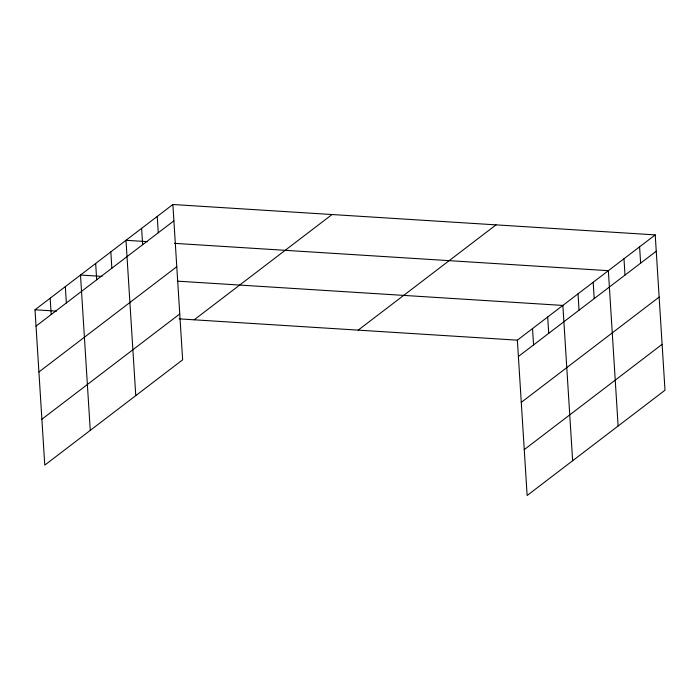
<?xml version="1.0" encoding="UTF-8"?>
<svg xmlns="http://www.w3.org/2000/svg" width="700" height="700" viewBox="0 0 700 700"><rect width="100%" height="100%" fill="white"/><g stroke="black" fill="none" stroke-linecap="round" stroke-linejoin="round"><path stroke-width="1.05" d="M172.865 204.505L182.639 359.835L44.774 465.106L35 309.785L172.865 204.505L655.226 234.894L665 390.215L527.135 495.495L517.361 340.165L655.226 234.894M36.024 326.113L173.889 220.832M38.911 371.98L176.776 266.709M41.886 419.239L179.751 313.967M194.18 319.804L332.045 214.532M358.181 330.137L496.046 224.866M518.394 356.493L656.259 251.221M521.281 402.36L659.137 297.089M524.247 449.619L662.113 344.348M147.499 241.657L125.991 240.301L135.765 395.631M174.388 243.346L608.352 270.681L618.126 426.011M102.007 276.395L80.491 275.039L90.265 430.369M177.293 281.137L562.861 305.428L572.635 460.749M35 309.785L56.508 311.132M179.121 318.859L517.361 340.165M639.599 246.82L640.631 263.148M623.98 258.755L625.004 275.082M593.189 282.266L594.212 298.594M578.025 293.842L579.049 310.17M547.697 317.004L548.721 333.331M532.534 328.58L533.558 344.908M157.237 216.44L158.27 232.767M141.61 228.366L142.643 244.694M110.828 251.877L111.851 268.205M95.664 263.463L96.688 279.79M65.328 286.624L66.36 302.951M50.164 298.2L51.196 314.527"/></g></svg>
